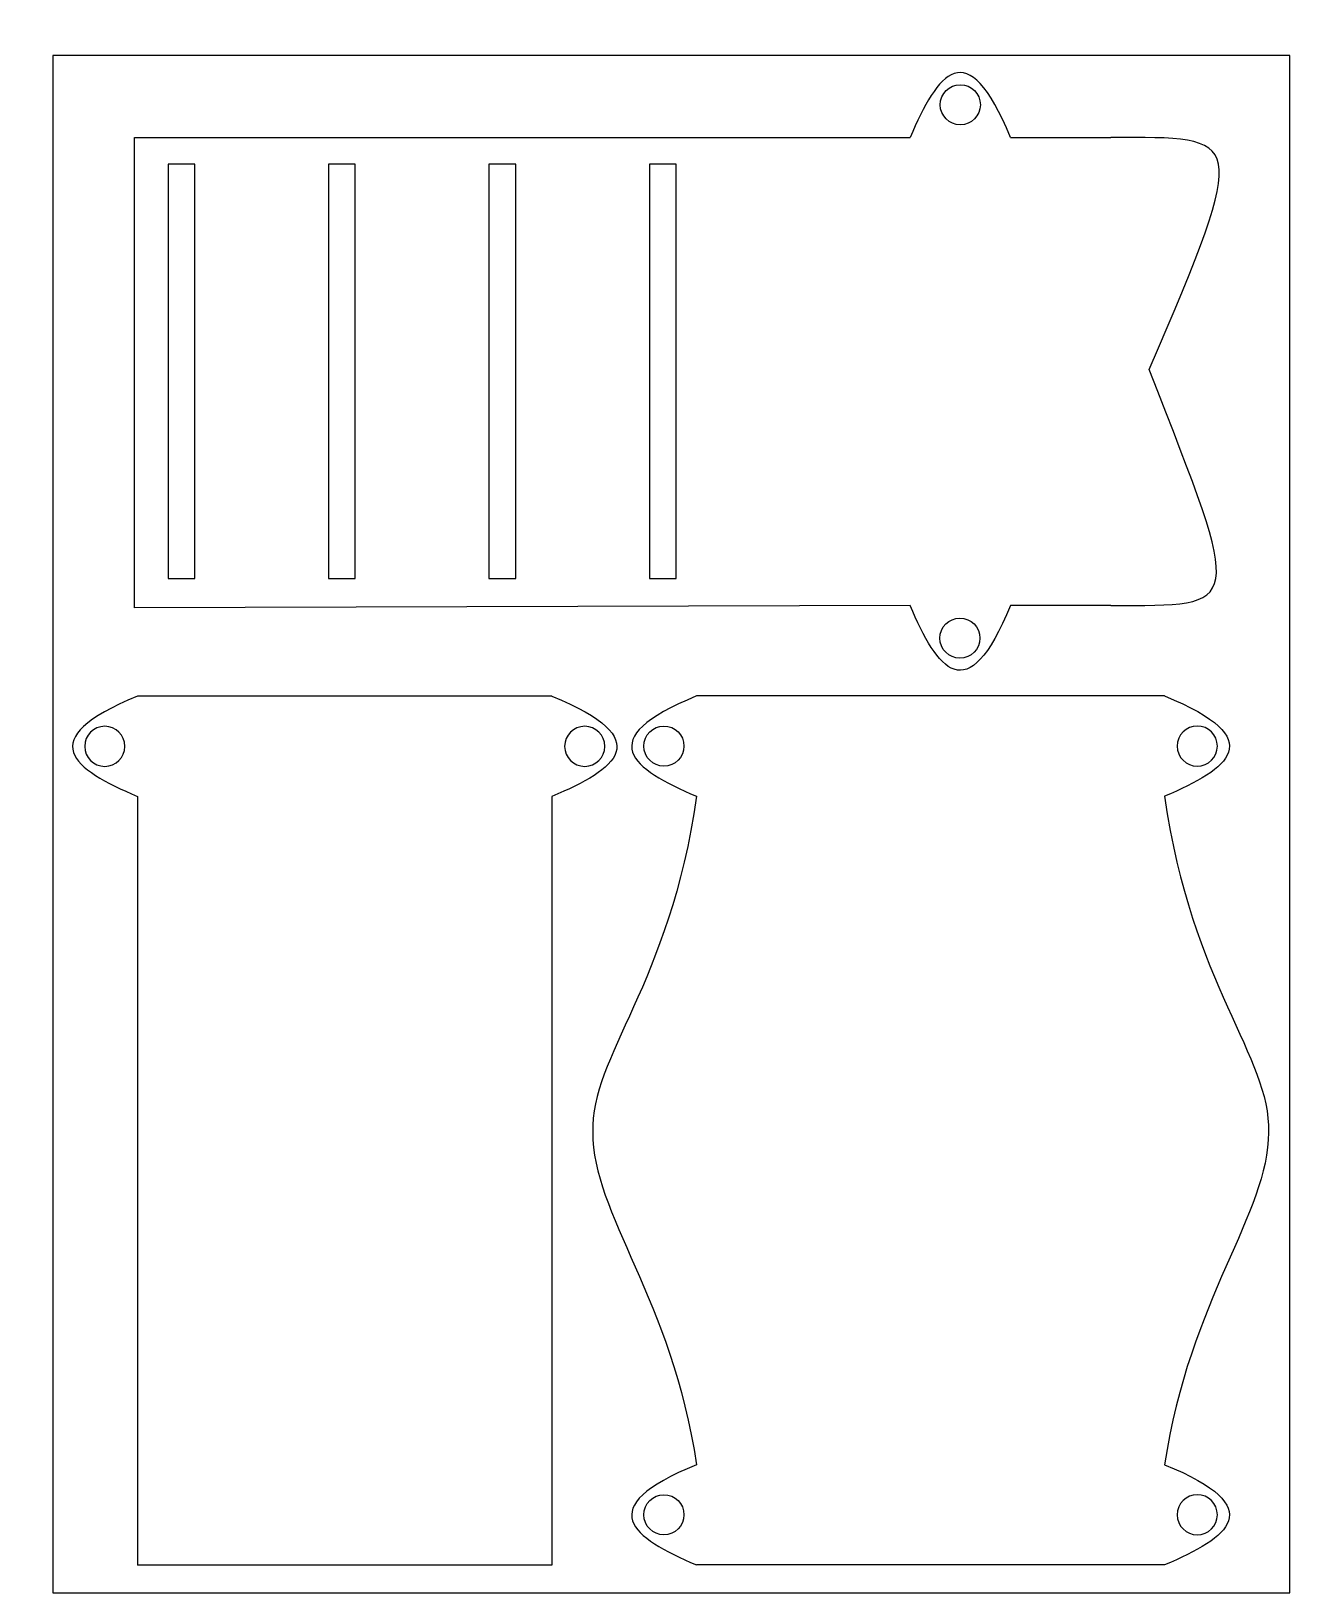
# Model space of a CAD drawing. Header units: millimetres. Extents: x -1 to 187, y 1 to 235.
import ezdxf

# ---------------------------------------------------------------- set-up
doc = ezdxf.new("R2010")
doc.units = ezdxf.units.MM
doc.layers.get('0').update_dxf_attribs({"linetype": 'CONTINUOUS'})

msp = doc.modelspace()

# ---------------------------------------------------------------- linework, layer by layer
at = {"color": 0}
for p, q in [((187.194, 231.001), (2.19522, 231.001)), ((2.19522, 231.001), (2.19522, 1.00046)), ((187.194, 1.00046), (187.194, 231.001)), ((134.914, 223.616), (134.914, 223.616)), ((14.4129, 148.357), (14.4129, 218.722)), ((14.4129, 218.722), (130.413, 218.722)), ((145.413, 218.722), (160.413, 218.722)), ((23.4129, 214.723), (19.4138, 214.723)), ((19.4138, 214.723), (19.4138, 152.722)), ((23.4129, 152.722), (23.4129, 214.723)), ((47.414, 214.723), (43.4139, 214.723)), ((43.4139, 214.723), (43.4139, 152.722)), ((47.414, 152.722), (47.414, 214.723)), ((71.4142, 214.723), (67.4137, 214.723)), ((67.4137, 214.723), (67.4137, 152.722)), ((71.4142, 152.722), (71.4142, 214.723)), ((95.414, 214.723), (91.4135, 214.723)), ((91.4135, 214.723), (91.4135, 152.722)), ((95.414, 152.722), (95.414, 214.723)), ((19.4138, 152.722), (23.4129, 152.722)), ((43.4139, 152.722), (47.414, 152.722)), ((67.4137, 152.722), (71.4142, 152.722)), ((91.4135, 152.722), (95.414, 152.722)), ((130.413, 148.722), (14.4129, 148.357)), ((160.413, 148.722), (145.413, 148.722)), ((134.856, 143.819), (134.856, 143.819)), ((76.8382, 135.133), (14.8387, 135.133)), ((168.468, 135.165), (98.4677, 135.165)), ((9.9453, 124.633), (9.9453, 124.633)), ((81.7316, 124.633), (81.7316, 124.633)), ((93.5743, 124.666), (93.5743, 124.666)), ((173.36, 124.666), (173.36, 124.666)), ((14.8387, 120.133), (14.8387, 5.1332)), ((76.8382, 120.133), (76.8382, 5.1332)), ((93.5743, 9.66555), (93.5743, 9.66555)), ((173.36, 9.66555), (173.36, 9.66555)), ((76.8382, 5.1332), (14.8387, 5.1332)), ((168.468, 5.16488), (98.4677, 5.16488)), ((2.19522, 1.00046), (187.194, 1.00046))]:
    msp.add_line(p, q, dxfattribs=at)
for points in [[(145.413, 218.722), (138.908, 234.619), (134.515, 228.338), (130.413, 218.722)], [(134.914, 223.616), (134.914, 225.272), (136.258, 226.614), (137.914, 226.614)], [(137.914, 226.614), (139.571, 226.614), (140.914, 225.272), (140.914, 223.616)], [(137.914, 220.616), (136.258, 220.616), (134.914, 221.959), (134.914, 223.616)], [(140.914, 223.616), (140.914, 221.959), (139.571, 220.616), (137.914, 220.616)], [(166.149, 184.019), (181.511, 219.637), (180.414, 218.722), (160.413, 218.722)], [(160.413, 148.722), (180.414, 148.722), (180.414, 147.625), (166.149, 184.019)], [(145.413, 148.722), (138.908, 132.825), (134.515, 139.107), (130.413, 148.722)], [(134.856, 143.819), (134.856, 145.475), (136.2, 146.819), (137.856, 146.819)], [(137.856, 146.819), (139.514, 146.819), (140.856, 145.475), (140.856, 143.819)], [(137.856, 140.819), (136.2, 140.819), (134.856, 142.162), (134.856, 143.819)], [(140.856, 143.819), (140.856, 142.162), (139.514, 140.819), (137.856, 140.819)], [(14.8387, 135.133), (-1.05833, 128.627), (5.22277, 124.233), (14.8387, 120.133)], [(76.8382, 135.133), (92.735, 128.627), (86.4538, 124.233), (76.8382, 120.133)], [(98.4677, 135.165), (82.5708, 128.659), (88.8517, 124.265), (98.4677, 120.164)], [(168.468, 135.165), (184.365, 128.659), (178.083, 124.265), (168.468, 120.164)], [(9.9453, 130.633), (8.2889, 130.633), (6.94531, 129.29), (6.94531, 127.631)], [(12.9453, 127.631), (12.9453, 129.29), (11.6017, 130.633), (9.9453, 130.633)], [(81.7316, 130.633), (80.0749, 130.633), (78.7315, 129.29), (78.7315, 127.631)], [(84.7316, 127.631), (84.7316, 129.29), (83.3893, 130.633), (81.7316, 130.633)], [(90.5743, 127.666), (90.5743, 129.322), (91.918, 130.666), (93.5743, 130.666)], [(93.5743, 130.666), (95.2306, 130.666), (96.5743, 129.322), (96.5743, 127.666)], [(173.36, 130.666), (171.704, 130.666), (170.36, 129.322), (170.36, 127.666)], [(176.36, 127.666), (176.36, 129.322), (175.018, 130.666), (173.36, 130.666)], [(6.94531, 127.631), (6.94531, 125.976), (8.2889, 124.633), (9.9453, 124.633)], [(9.9453, 124.633), (11.6017, 124.633), (12.9453, 125.976), (12.9453, 127.631)], [(78.7315, 127.631), (78.7315, 125.976), (80.0749, 124.633), (81.7316, 124.633)], [(81.7316, 124.633), (83.3893, 124.633), (84.7316, 125.976), (84.7316, 127.631)], [(93.5743, 124.666), (91.918, 124.666), (90.5743, 126.008), (90.5743, 127.666)], [(96.5743, 127.666), (96.5743, 126.008), (95.2306, 124.666), (93.5743, 124.666)], [(170.36, 127.666), (170.36, 126.008), (171.704, 124.666), (173.36, 124.666)], [(173.36, 124.666), (175.018, 124.666), (176.36, 126.008), (176.36, 127.666)], [(98.4677, 120.164), (94.3832, 91.7706), (82.6273, 81.3058), (82.9222, 69.8761)], [(168.468, 120.164), (172.552, 91.7706), (184.308, 81.3058), (184.012, 69.8761)], [(82.9222, 69.8761), (82.882, 57.7811), (94.7484, 44.9654), (98.4677, 20.1648)], [(184.012, 69.8761), (184.052, 57.7811), (172.186, 44.9654), (168.468, 20.1648)], [(98.4677, 20.1648), (82.5708, 13.6591), (88.8517, 9.26454), (98.4677, 5.16488)], [(168.468, 20.1648), (184.365, 13.6591), (178.083, 9.26454), (168.468, 5.16488)], [(90.5743, 12.6655), (90.5743, 14.322), (91.918, 15.6656), (93.5743, 15.6656)], [(93.5743, 15.6656), (95.2306, 15.6656), (96.5743, 14.322), (96.5743, 12.6655)], [(173.36, 15.6656), (171.704, 15.6656), (170.36, 14.322), (170.36, 12.6655)], [(176.36, 12.6655), (176.36, 14.322), (175.018, 15.6656), (173.36, 15.6656)], [(93.5743, 9.66555), (91.918, 9.66555), (90.5743, 11.0078), (90.5743, 12.6655)], [(96.5743, 12.6655), (96.5743, 11.0078), (95.2306, 9.66555), (93.5743, 9.66555)], [(170.36, 12.6655), (170.36, 11.0078), (171.704, 9.66555), (173.36, 9.66555)], [(173.36, 9.66555), (175.018, 9.66555), (176.36, 11.0078), (176.36, 12.6655)]]:
    msp.add_open_spline(points, degree=3, dxfattribs=at)

doc.saveas('drawing.dxf')
